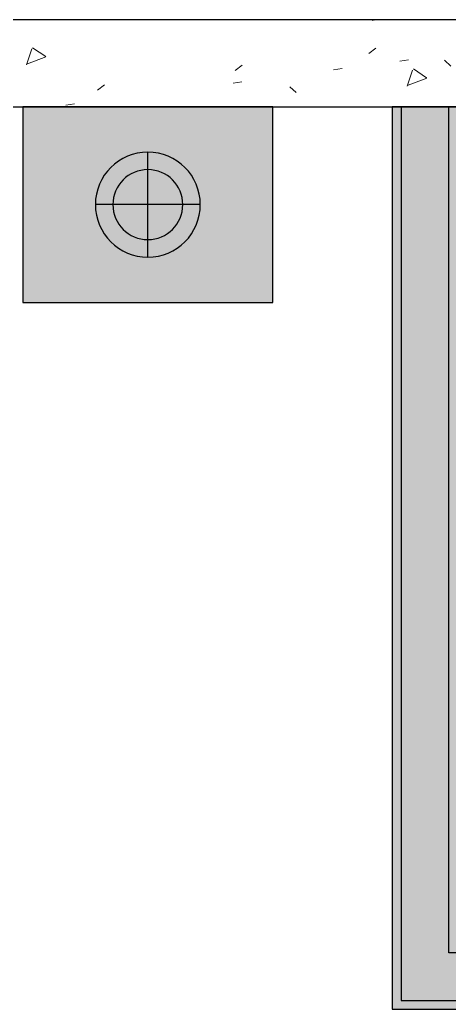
# Model space of a CAD drawing. Header units: millimetres. Extents: x 138979 to 257434, y 2210 to 57479.
# Drawn here: x 244597 to 245585, y 26817 to 29092 of the extents above; entities that cross this region are included whole.
import ezdxf

# ---------------------------------------------------------------- set-up
doc = ezdxf.new("R2010")
doc.units = ezdxf.units.MM
doc.layers.add('GAR-FFE', color=1, linetype='Continuous')
doc.layers.add('WALL-FILL-4', color=254, linetype='Continuous', lineweight=9)
doc.layers.add('WALL-RETCUT-1', color=1, linetype='Continuous', lineweight=25)

# ---------------------------------------------------------------- blocks, each defined once
blk = doc.blocks.new('floor lamp')
at = {"layer": 'GAR-FFE'}
for p, q in [((103182.3, -185306.5), (103182.3, -185628.5)), ((103021.4, -185467.5), (103343.3, -185467.5))]:
    blk.add_line(p, q, dxfattribs=at)
for radius in [161, 107.2]:
    blk.add_circle((103182.3, -185467.5), radius, dxfattribs=at)
blk = doc.blocks.new('Type E2')
h = blk.add_hatch(color=9)
h.dxf.hatch_style = 1
h.paths.add_polyline_path([(214695.3, 22619.1), (212620.3, 22619.1), (212620.3, 20569.4), (212770.3, 20569.4), (212770.3, 22469.1), (214695.3, 22469.1)])
at = {"layer": 'WALL-FILL-4'}
h = blk.add_hatch(dxfattribs=at)
h.set_pattern_fill('FP_118', color=256, angle=-400, style=0, pattern_type=2)
h.set_pattern_definition([(140, (214895.34, 26719.04), (38.254, 437.242), [45.72, -502.92]), (85, (214895.34, 26719.04), (-458.537, -84.583), [36.576, -402.336]), (190.451, (214898.53, 26755.48), (-420.28, 352.66), [38.856, -427.416]), (136.184, (214773.4, 26719.04), (100.9, 650.59), [68.58, -754.38]), (186.636, (214781.8, 26773.26), (-593.83, 569.77), [58.28, -641.12]), (81.184, (214773.4, 26719.04), (-593.82, 569.77), [54.86, -603.5]), (111, (214803.9, 26780), (245.437, 363.875), [45.72, -502.92]), (56, (214803.9, 26780), (-442.05, 148.325), [36.576, -402.336]), (161.451, (214824.35, 26810.32), (-196.61, 512.2), [38.856, -427.416]), (127.5, (214895.34, 26719.04), (-202.932, 7.413), [20.117, -377.342, 20.117, -792.175]), (127.5, (214895.34, 26719.04), (-202.932, 7.413), [-417.576, -388.315, 20.117, -383.743]), (97.5, (214895.34, 26719.04), (-240.433, 160.367), [20.117, -212.75, 20.117, -522.122]), (97.5, (214895.34, 26719.04), (-240.433, 160.367), [-252.984, -368.198, 20.117, -133.807]), (57.5, (214895.34, 26583.1), (13.749, 325.418), [20.117, -132.283, 20.117, -1086.307]), (57.5, (214895.34, 26583.1), (13.749, 325.418), [-172.517, -455.371, 20.117, -610.819]), (47.5, (214895.34, 26522.14), (-61.024, 355.51), [20.117, -178.003, 20.117, -743.712]), (47.5, (214895.34, 26522.14), (-61.024, 355.51), [-218.237, -295.656, 20.117, -427.94])])
h.paths.add_polyline_path([(214695.3, 22469.1), (214895.3, 22469.1), (214895.3, 26969), (214695.3, 26969)])
at = {"layer": 'WALL-RETCUT-1'}
for points in [[(214895.3, 26969), (214695.3, 26969), (214695.3, 22469.1), (214895.3, 22469.1)], [(212620.3, 22619.1), (212620.3, 20569.4), (212770.3, 20569.4), (212770.3, 22469.1), (214695.3, 22469.1), (214695.3, 22619.1)], [(212640.3, 22599.1), (212640.3, 20569.4), (212750.3, 20569.4), (212750.3, 22489.1), (214695.3, 22489.1), (214695.3, 22599.1)]]:
    blk.add_lwpolyline(points, close=True, dxfattribs=at)

msp = doc.modelspace()

# ---------------------------------------------------------------- hatches: boundary and pattern name
at = {"layer": 'GAR-FFE', "true_color": 0xffffff}
h = msp.add_hatch(color=7, dxfattribs=at)
h.dxf.hatch_style = 1
h.paths.add_polyline_path([(245179, 28892.2), (244604, 28892.2), (244604, 28442.2), (245179, 28442.2)])

# ---------------------------------------------------------------- linework, layer by layer
at = {"layer": 'GAR-FFE'}
msp.add_lwpolyline([(244604, 28442.2), (245179, 28442.2), (245179, 28892.2), (244604, 28892.2)], close=True, dxfattribs=at)

# ---------------------------------------------------------------- block references
at = {"color": 51, "true_color": 0xf8f6b0, "transparency": 33554559, "rotation": 90}
msp.add_blockref('Type E2', (268073, -185803.1), dxfattribs=at)
at = {"layer": 'GAR-FFE', "xscale": -0.75, "yscale": 0.75, "zscale": 0.75, "rotation": 270}
msp.add_blockref('floor lamp', (383992.1, -48719.5), dxfattribs=at)

doc.saveas('drawing.dxf')
